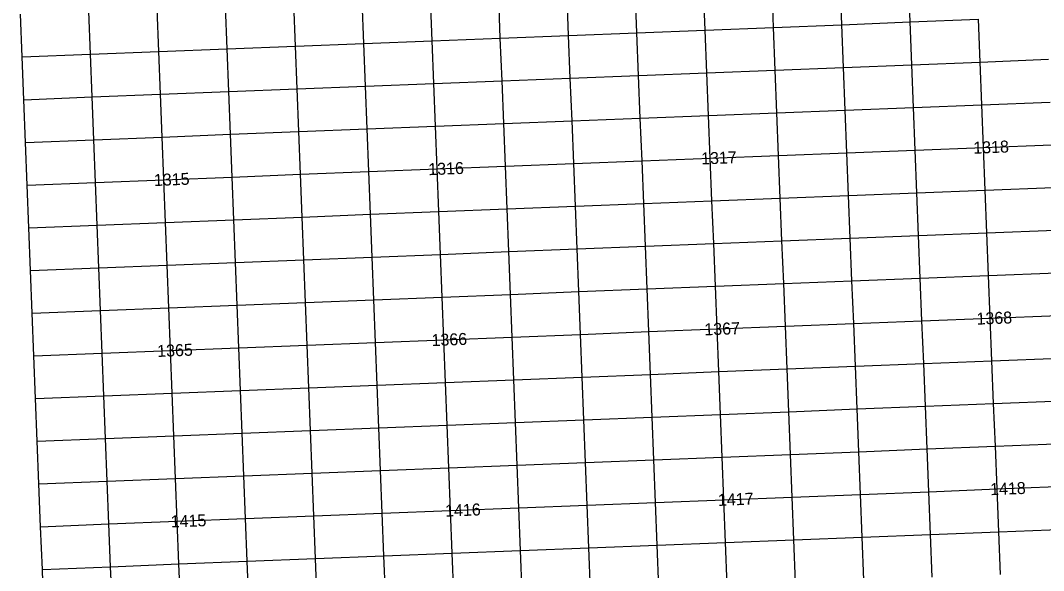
# Model space of a CAD drawing. Extents: x 4542758 to 4575999, y 5384660 to 5413937.
# Drawn here: x 4543250 to 4549235, y 5396935 to 5400153 of the extents above; entities that cross this region are included whole.
import ezdxf

# ---------------------------------------------------------------- set-up
doc = ezdxf.new("R2010")
doc.units = 0
for name, color, linetype in [('eW', 7, 'Continuous'), ('oczyszczalnie', 7, 'Continuous'), ('os - Grabie', 7, 'Continuous'), ('zbiorniki wody', 7, 'Continuous')]:
    doc.layers.add(name, color=color, linetype=linetype)

msp = doc.modelspace()

# ---------------------------------------------------------------- linework, layer by layer
at = {"layer": 'eW'}
for p, q in [((4548055.4, 5400128.1), (4548045.6, 5400377.9)), ((4546456.9, 5400065.1), (4546447.1, 5400314.9)), ((4544858.5, 5400002.2), (4544848.6, 5400251.9)), ((4543260, 5399939.2), (4543250.1, 5400188.9)), ((4548065.3, 5399878.3), (4548055.4, 5400128.1)), ((4546466.8, 5399815.4), (4546456.9, 5400065.1)), ((4544868.3, 5399752.4), (4544858.5, 5400002.2)), ((4543269.8, 5399689.4), (4543260, 5399939.2)), ((4548464.9, 5399894.1), (4548864.5, 5399909.8)), ((4548864.5, 5399909.8), (4549264.1, 5399925.6)), ((4547266, 5399846.9), (4547665.6, 5399862.6)), ((4547665.6, 5399862.6), (4548065.3, 5399878.3)), ((4548065.3, 5399878.3), (4548464.9, 5399894.1)), ((4548075.1, 5399628.6), (4548065.3, 5399878.3)), ((4545667.5, 5399783.9), (4546067.2, 5399799.6)), ((4546067.2, 5399799.6), (4546466.8, 5399815.4)), ((4546466.8, 5399815.4), (4546866.4, 5399831.1)), ((4546476.6, 5399565.6), (4546466.8, 5399815.4)), ((4546866.4, 5399831.1), (4547266, 5399846.9)), ((4544069.1, 5399720.9), (4544468.7, 5399736.6)), ((4544468.7, 5399736.6), (4544868.3, 5399752.4)), ((4544868.3, 5399752.4), (4545267.9, 5399768.1)), ((4544878.1, 5399502.6), (4544868.3, 5399752.4)), ((4545267.9, 5399768.1), (4545667.5, 5399783.9)), ((4543269.8, 5399689.4), (4543669.4, 5399705.2)), ((4543279.7, 5399439.6), (4543269.8, 5399689.4)), ((4543669.4, 5399705.2), (4544069.1, 5399720.9)), ((4548084.9, 5399378.8), (4548075.1, 5399628.6)), ((4546486.5, 5399315.8), (4546476.6, 5399565.6)), ((4544888, 5399252.9), (4544878.1, 5399502.6)), ((4543289.5, 5399189.9), (4543279.7, 5399439.6)), ((4548094.8, 5399129), (4548084.9, 5399378.8)), ((4546496.3, 5399066.1), (4546486.5, 5399315.8)), ((4544897.8, 5399003.1), (4544888, 5399252.9)), ((4543299.3, 5398940.1), (4543289.5, 5399189.9)), ((4548104.6, 5398879.3), (4548094.8, 5399129)), ((4546506.1, 5398816.3), (4546496.3, 5399066.1)), ((4544907.7, 5398753.3), (4544897.8, 5399003.1)), ((4543309.2, 5398690.4), (4543299.3, 5398940.1)), ((4548104.6, 5398879.3), (4548504.2, 5398895)), ((4548504.2, 5398895), (4548903.9, 5398910.8)), ((4548903.9, 5398910.8), (4549303.5, 5398926.5)), ((4546506.1, 5398816.3), (4546905.8, 5398832.1)), ((4546905.8, 5398832.1), (4547305.4, 5398847.8)), ((4547305.4, 5398847.8), (4547705, 5398863.5)), ((4547705, 5398863.5), (4548104.6, 5398879.3)), ((4548114.5, 5398629.5), (4548104.6, 5398879.3)), ((4545307.3, 5398769.1), (4545706.9, 5398784.8)), ((4545706.9, 5398784.8), (4546106.5, 5398800.6)), ((4546106.5, 5398800.6), (4546506.1, 5398816.3)), ((4546516, 5398566.5), (4546506.1, 5398816.3)), ((4543708.8, 5398706.1), (4544108.4, 5398721.9)), ((4544108.4, 5398721.9), (4544508, 5398737.6)), ((4544508, 5398737.6), (4544907.7, 5398753.3)), ((4544907.7, 5398753.3), (4545307.3, 5398769.1)), ((4544917.5, 5398503.6), (4544907.7, 5398753.3)), ((4543309.2, 5398690.4), (4543708.8, 5398706.1)), ((4543319, 5398440.6), (4543309.2, 5398690.4)), ((4548124.3, 5398379.8), (4548114.5, 5398629.5)), ((4546525.8, 5398316.8), (4546516, 5398566.5)), ((4544927.3, 5398253.8), (4544917.5, 5398503.6)), ((4543328.9, 5398190.8), (4543319, 5398440.6)), ((4548134.1, 5398130), (4548124.3, 5398379.8)), ((4546535.7, 5398067), (4546525.8, 5398316.8)), ((4544937.2, 5398004), (4544927.3, 5398253.8)), ((4543338.7, 5397941.1), (4543328.9, 5398190.8)), ((4548144, 5397880.2), (4548134.1, 5398130)), ((4546545.5, 5397817.3), (4546535.7, 5398067)), ((4544947, 5397754.3), (4544937.2, 5398004)), ((4543348.5, 5397691.3), (4543338.7, 5397941.1)), ((4547744.4, 5397864.5), (4548144, 5397880.2)), ((4548144, 5397880.2), (4548543.6, 5397896)), ((4548153.8, 5397630.5), (4548144, 5397880.2)), ((4548543.6, 5397896), (4548943.2, 5397911.7)), ((4548943.2, 5397911.7), (4549342.8, 5397927.5)), ((4546145.9, 5397801.5), (4546545.5, 5397817.3)), ((4546545.5, 5397817.3), (4546945.1, 5397833)), ((4546555.3, 5397567.5), (4546545.5, 5397817.3)), ((4546945.1, 5397833), (4547344.7, 5397848.8)), ((4547344.7, 5397848.8), (4547744.4, 5397864.5)), ((4544547.4, 5397738.5), (4544947, 5397754.3)), ((4544947, 5397754.3), (4545346.6, 5397770)), ((4544956.9, 5397504.5), (4544947, 5397754.3)), ((4545346.6, 5397770), (4545746.3, 5397785.8)), ((4545746.3, 5397785.8), (4546145.9, 5397801.5)), ((4543348.5, 5397691.3), (4543748.2, 5397707)), ((4543748.2, 5397707), (4544147.8, 5397722.8)), ((4544147.8, 5397722.8), (4544547.4, 5397738.5)), ((4543358.4, 5397441.5), (4543348.5, 5397691.3)), ((4548163.7, 5397380.7), (4548153.8, 5397630.5)), ((4546565.2, 5397317.7), (4546555.3, 5397567.5)), ((4544966.7, 5397254.8), (4544956.9, 5397504.5)), ((4543368.2, 5397191.8), (4543358.4, 5397441.5)), ((4548173.5, 5397131), (4548163.7, 5397380.7)), ((4546575, 5397068), (4546565.2, 5397317.7)), ((4544976.5, 5397005), (4544966.7, 5397254.8)), ((4543378.1, 5396942), (4543368.2, 5397191.8)), ((4548183.4, 5396881.2), (4548173.5, 5397131)), ((4546584.9, 5396818.2), (4546575, 5397068)), ((4544986.4, 5396755.2), (4544976.5, 5397005)), ((4543387.9, 5396692.3), (4543378.1, 5396942))]:
    msp.add_line(p, q, dxfattribs=at)
at = {"layer": 'oczyszczalnie'}
for p, q in [((4548455, 5400143.9), (4548445.2, 5400393.6)), ((4546856.6, 5400080.9), (4546846.7, 5400330.6)), ((4547655.8, 5400112.4), (4547646, 5400362.1)), ((4545258.1, 5400017.9), (4545248.2, 5400267.7)), ((4546057.3, 5400049.4), (4546047.5, 5400299.1)), ((4544458.8, 5399986.4), (4544449, 5400236.2)), ((4543659.6, 5399954.9), (4543649.8, 5400204.7)), ((4548455, 5400143.9), (4548854.7, 5400159.6)), ((4546856.6, 5400080.9), (4547256.2, 5400096.6)), ((4547256.2, 5400096.6), (4547655.8, 5400112.4)), ((4547655.8, 5400112.4), (4548055.4, 5400128.1)), ((4547665.6, 5399862.6), (4547655.8, 5400112.4)), ((4548055.4, 5400128.1), (4548455, 5400143.9)), ((4548464.9, 5399894.1), (4548455, 5400143.9)), ((4545258.1, 5400017.9), (4545657.7, 5400033.6)), ((4545657.7, 5400033.6), (4546057.3, 5400049.4)), ((4546057.3, 5400049.4), (4546456.9, 5400065.1)), ((4546067.2, 5399799.6), (4546057.3, 5400049.4)), ((4546456.9, 5400065.1), (4546856.6, 5400080.9)), ((4546866.4, 5399831.1), (4546856.6, 5400080.9)), ((4543659.6, 5399954.9), (4544059.2, 5399970.7)), ((4544059.2, 5399970.7), (4544458.8, 5399986.4)), ((4544458.8, 5399986.4), (4544858.5, 5400002.2)), ((4544468.7, 5399736.6), (4544458.8, 5399986.4)), ((4544858.5, 5400002.2), (4545258.1, 5400017.9)), ((4545267.9, 5399768.1), (4545258.1, 5400017.9)), ((4543260, 5399939.2), (4543659.6, 5399954.9)), ((4543669.4, 5399705.2), (4543659.6, 5399954.9)), ((4547675.5, 5399612.8), (4547665.6, 5399862.6)), ((4548474.7, 5399644.3), (4548464.9, 5399894.1)), ((4546077, 5399549.9), (4546067.2, 5399799.6)), ((4546876.2, 5399581.3), (4546866.4, 5399831.1)), ((4544478.5, 5399486.9), (4544468.7, 5399736.6)), ((4545277.8, 5399518.4), (4545267.9, 5399768.1)), ((4543679.3, 5399455.4), (4543669.4, 5399705.2)), ((4548874.3, 5399660.1), (4549274, 5399675.8)), ((4547275.9, 5399597.1), (4547675.5, 5399612.8)), ((4547675.5, 5399612.8), (4548075.1, 5399628.6)), ((4547685.3, 5399363.1), (4547675.5, 5399612.8)), ((4548075.1, 5399628.6), (4548474.7, 5399644.3)), ((4548474.7, 5399644.3), (4548874.3, 5399660.1)), ((4548484.6, 5399394.6), (4548474.7, 5399644.3)), ((4545677.4, 5399534.1), (4546077, 5399549.9)), ((4546077, 5399549.9), (4546476.6, 5399565.6)), ((4546086.8, 5399300.1), (4546077, 5399549.9)), ((4546476.6, 5399565.6), (4546876.2, 5399581.3)), ((4546876.2, 5399581.3), (4547275.9, 5399597.1)), ((4546886.1, 5399331.6), (4546876.2, 5399581.3)), ((4544478.5, 5399486.9), (4544878.1, 5399502.6)), ((4544878.1, 5399502.6), (4545277.8, 5399518.4)), ((4545277.8, 5399518.4), (4545677.4, 5399534.1)), ((4545287.6, 5399268.6), (4545277.8, 5399518.4)), ((4543279.7, 5399439.6), (4543679.3, 5399455.4)), ((4543679.3, 5399455.4), (4544078.9, 5399471.1)), ((4543689.1, 5399205.6), (4543679.3, 5399455.4)), ((4544078.9, 5399471.1), (4544478.5, 5399486.9)), ((4544488.4, 5399237.1), (4544478.5, 5399486.9)), ((4548494.4, 5399144.8), (4548484.6, 5399394.6)), ((4546895.9, 5399081.8), (4546886.1, 5399331.6)), ((4547695.2, 5399113.3), (4547685.3, 5399363.1)), ((4545297.4, 5399018.8), (4545287.6, 5399268.6)), ((4546096.7, 5399050.3), (4546086.8, 5399300.1)), ((4543699, 5398955.9), (4543689.1, 5399205.6)), ((4544498.2, 5398987.4), (4544488.4, 5399237.1)), ((4547695.2, 5399113.3), (4548094.8, 5399129)), ((4548094.8, 5399129), (4548494.4, 5399144.8)), ((4548494.4, 5399144.8), (4548894, 5399160.5)), ((4548504.2, 5398895), (4548494.4, 5399144.8)), ((4548894, 5399160.5), (4549293.6, 5399176.3)), ((4546496.3, 5399066.1), (4546895.9, 5399081.8)), ((4546895.9, 5399081.8), (4547295.5, 5399097.6)), ((4546905.8, 5398832.1), (4546895.9, 5399081.8)), ((4547295.5, 5399097.6), (4547695.2, 5399113.3)), ((4547705, 5398863.5), (4547695.2, 5399113.3)), ((4544897.8, 5399003.1), (4545297.4, 5399018.8)), ((4545297.4, 5399018.8), (4545697.1, 5399034.6)), ((4545307.3, 5398769.1), (4545297.4, 5399018.8)), ((4545697.1, 5399034.6), (4546096.7, 5399050.3)), ((4546096.7, 5399050.3), (4546496.3, 5399066.1)), ((4546106.5, 5398800.6), (4546096.7, 5399050.3)), ((4543299.3, 5398940.1), (4543699, 5398955.9)), ((4543699, 5398955.9), (4544098.6, 5398971.6)), ((4543708.8, 5398706.1), (4543699, 5398955.9)), ((4544098.6, 5398971.6), (4544498.2, 5398987.4)), ((4544498.2, 5398987.4), (4544897.8, 5399003.1)), ((4544508, 5398737.6), (4544498.2, 5398987.4)), ((4548514.1, 5398645.3), (4548504.2, 5398895)), ((4546915.6, 5398582.3), (4546905.8, 5398832.1)), ((4547714.8, 5398613.8), (4547705, 5398863.5)), ((4546116.4, 5398550.8), (4546106.5, 5398800.6)), ((4544517.9, 5398487.8), (4544508, 5398737.6)), ((4545317.1, 5398519.3), (4545307.3, 5398769.1)), ((4543718.6, 5398456.3), (4543708.8, 5398706.1)), ((4548514.1, 5398645.3), (4548913.7, 5398661)), ((4548913.7, 5398661), (4549313.3, 5398676.8)), ((4546915.6, 5398582.3), (4547315.2, 5398598)), ((4547315.2, 5398598), (4547714.8, 5398613.8)), ((4547714.8, 5398613.8), (4548114.5, 5398629.5)), ((4547724.7, 5398364), (4547714.8, 5398613.8)), ((4548114.5, 5398629.5), (4548514.1, 5398645.3)), ((4548523.9, 5398395.5), (4548514.1, 5398645.3)), ((4545317.1, 5398519.3), (4545716.7, 5398535.1)), ((4545716.7, 5398535.1), (4546116.4, 5398550.8)), ((4546116.4, 5398550.8), (4546516, 5398566.5)), ((4546126.2, 5398301), (4546116.4, 5398550.8)), ((4546516, 5398566.5), (4546915.6, 5398582.3)), ((4546925.4, 5398332.5), (4546915.6, 5398582.3)), ((4543718.6, 5398456.3), (4544118.3, 5398472.1)), ((4544118.3, 5398472.1), (4544517.9, 5398487.8)), ((4544517.9, 5398487.8), (4544917.5, 5398503.6)), ((4544527.7, 5398238.1), (4544517.9, 5398487.8)), ((4544917.5, 5398503.6), (4545317.1, 5398519.3)), ((4545327, 5398269.5), (4545317.1, 5398519.3)), ((4543319, 5398440.6), (4543718.6, 5398456.3)), ((4543728.5, 5398206.6), (4543718.6, 5398456.3)), ((4547734.5, 5398114.3), (4547724.7, 5398364)), ((4548533.8, 5398145.8), (4548523.9, 5398395.5)), ((4546136, 5398051.3), (4546126.2, 5398301)), ((4546935.3, 5398082.8), (4546925.4, 5398332.5)), ((4544537.6, 5397988.3), (4544527.7, 5398238.1)), ((4545336.8, 5398019.8), (4545327, 5398269.5)), ((4543738.3, 5397956.8), (4543728.5, 5398206.6)), ((4548933.4, 5398161.5), (4549333, 5398177.2)), ((4547334.9, 5398098.5), (4547734.5, 5398114.3)), ((4547734.5, 5398114.3), (4548134.1, 5398130)), ((4547744.4, 5397864.5), (4547734.5, 5398114.3)), ((4548134.1, 5398130), (4548533.8, 5398145.8)), ((4548533.8, 5398145.8), (4548933.4, 5398161.5)), ((4548543.6, 5397896), (4548533.8, 5398145.8)), ((4546136, 5398051.3), (4546535.7, 5398067)), ((4546535.7, 5398067), (4546935.3, 5398082.8)), ((4546935.3, 5398082.8), (4547334.9, 5398098.5)), ((4546945.1, 5397833), (4546935.3, 5398082.8)), ((4544537.6, 5397988.3), (4544937.2, 5398004)), ((4544937.2, 5398004), (4545336.8, 5398019.8)), ((4545336.8, 5398019.8), (4545736.4, 5398035.5)), ((4545346.6, 5397770), (4545336.8, 5398019.8)), ((4545736.4, 5398035.5), (4546136, 5398051.3)), ((4546145.9, 5397801.5), (4546136, 5398051.3)), ((4543338.7, 5397941.1), (4543738.3, 5397956.8)), ((4543738.3, 5397956.8), (4544137.9, 5397972.6)), ((4543748.2, 5397707), (4543738.3, 5397956.8)), ((4544137.9, 5397972.6), (4544537.6, 5397988.3)), ((4544547.4, 5397738.5), (4544537.6, 5397988.3)), ((4548553.4, 5397646.2), (4548543.6, 5397896)), ((4546955, 5397583.2), (4546945.1, 5397833)), ((4547754.2, 5397614.7), (4547744.4, 5397864.5)), ((4545356.5, 5397520.3), (4545346.6, 5397770)), ((4546155.7, 5397551.8), (4546145.9, 5397801.5)), ((4543758, 5397457.3), (4543748.2, 5397707)), ((4544557.2, 5397488.8), (4544547.4, 5397738.5)), ((4548153.8, 5397630.5), (4548553.4, 5397646.2)), ((4548553.4, 5397646.2), (4548953.1, 5397662)), ((4548563.3, 5397396.5), (4548553.4, 5397646.2)), ((4548953.1, 5397662), (4549352.7, 5397677.7)), ((4546555.3, 5397567.5), (4546955, 5397583.2)), ((4546955, 5397583.2), (4547354.6, 5397599)), ((4546964.8, 5397333.5), (4546955, 5397583.2)), ((4547354.6, 5397599), (4547754.2, 5397614.7)), ((4547754.2, 5397614.7), (4548153.8, 5397630.5)), ((4547764, 5397365), (4547754.2, 5397614.7)), ((4544956.9, 5397504.5), (4545356.5, 5397520.3)), ((4545356.5, 5397520.3), (4545756.1, 5397536)), ((4545366.3, 5397270.5), (4545356.5, 5397520.3)), ((4545756.1, 5397536), (4546155.7, 5397551.8)), ((4546155.7, 5397551.8), (4546555.3, 5397567.5)), ((4546165.6, 5397302), (4546155.7, 5397551.8)), ((4543358.4, 5397441.5), (4543758, 5397457.3)), ((4543758, 5397457.3), (4544157.6, 5397473)), ((4543767.8, 5397207.5), (4543758, 5397457.3)), ((4544157.6, 5397473), (4544557.2, 5397488.8)), ((4544557.2, 5397488.8), (4544956.9, 5397504.5)), ((4544567.1, 5397239), (4544557.2, 5397488.8)), ((4548573.1, 5397146.7), (4548563.3, 5397396.5)), ((4546974.7, 5397083.7), (4546964.8, 5397333.5)), ((4547773.9, 5397115.2), (4547764, 5397365)), ((4546175.4, 5397052.2), (4546165.6, 5397302)), ((4544576.9, 5396989.2), (4544567.1, 5397239)), ((4545376.2, 5397020.7), (4545366.3, 5397270.5)), ((4543777.7, 5396957.8), (4543767.8, 5397207.5)), ((4548573.1, 5397146.7), (4548972.8, 5397162.4)), ((4548972.8, 5397162.4), (4549372.4, 5397178.2)), ((4546974.7, 5397083.7), (4547374.3, 5397099.5)), ((4547374.3, 5397099.5), (4547773.9, 5397115.2)), ((4547773.9, 5397115.2), (4548173.5, 5397131)), ((4547783.7, 5396865.5), (4547773.9, 5397115.2)), ((4548173.5, 5397131), (4548573.1, 5397146.7)), ((4548583, 5396896.9), (4548573.1, 5397146.7)), ((4545376.2, 5397020.7), (4545775.8, 5397036.5)), ((4545775.8, 5397036.5), (4546175.4, 5397052.2)), ((4546175.4, 5397052.2), (4546575, 5397068)), ((4546185.2, 5396802.5), (4546175.4, 5397052.2)), ((4546575, 5397068), (4546974.7, 5397083.7)), ((4546984.5, 5396834), (4546974.7, 5397083.7)), ((4544177.3, 5396973.5), (4544576.9, 5396989.2)), ((4544576.9, 5396989.2), (4544976.5, 5397005)), ((4544586.8, 5396739.5), (4544576.9, 5396989.2)), ((4544976.5, 5397005), (4545376.2, 5397020.7)), ((4545386, 5396771), (4545376.2, 5397020.7)), ((4543378.1, 5396942), (4543777.7, 5396957.8)), ((4543777.7, 5396957.8), (4544177.3, 5396973.5)), ((4543787.5, 5396708), (4543777.7, 5396957.8))]:
    msp.add_line(p, q, dxfattribs=at)
at = {"layer": 'zbiorniki wody'}
for p, q in [((4547256.2, 5400096.6), (4547246.3, 5400346.4)), ((4545657.7, 5400033.6), (4545647.9, 5400283.4)), ((4544059.2, 5399970.7), (4544049.4, 5400220.4)), ((4548864.5, 5399909.8), (4548854.7, 5400159.6)), ((4547266, 5399846.9), (4547256.2, 5400096.6)), ((4545667.5, 5399783.9), (4545657.7, 5400033.6)), ((4544069.1, 5399720.9), (4544059.2, 5399970.7)), ((4548874.3, 5399660.1), (4548864.5, 5399909.8)), ((4547275.9, 5399597.1), (4547266, 5399846.9)), ((4545677.4, 5399534.1), (4545667.5, 5399783.9)), ((4544078.9, 5399471.1), (4544069.1, 5399720.9)), ((4548884.2, 5399410.3), (4548874.3, 5399660.1)), ((4547285.7, 5399347.3), (4547275.9, 5399597.1)), ((4545687.2, 5399284.4), (4545677.4, 5399534.1)), ((4544088.7, 5399221.4), (4544078.9, 5399471.1)), ((4547685.3, 5399363.1), (4548084.9, 5399378.8)), ((4548084.9, 5399378.8), (4548484.6, 5399394.6)), ((4548484.6, 5399394.6), (4548884.2, 5399410.3)), ((4548884.2, 5399410.3), (4549283.8, 5399426)), ((4548894, 5399160.5), (4548884.2, 5399410.3)), ((4546086.8, 5399300.1), (4546486.5, 5399315.8)), ((4546486.5, 5399315.8), (4546886.1, 5399331.6)), ((4546886.1, 5399331.6), (4547285.7, 5399347.3)), ((4547285.7, 5399347.3), (4547685.3, 5399363.1)), ((4547295.5, 5399097.6), (4547285.7, 5399347.3)), ((4544488.4, 5399237.1), (4544888, 5399252.9)), ((4544888, 5399252.9), (4545287.6, 5399268.6)), ((4545287.6, 5399268.6), (4545687.2, 5399284.4)), ((4545687.2, 5399284.4), (4546086.8, 5399300.1)), ((4545697.1, 5399034.6), (4545687.2, 5399284.4)), ((4543289.5, 5399189.9), (4543689.1, 5399205.6)), ((4543689.1, 5399205.6), (4544088.7, 5399221.4)), ((4544088.7, 5399221.4), (4544488.4, 5399237.1)), ((4544098.6, 5398971.6), (4544088.7, 5399221.4)), ((4548903.9, 5398910.8), (4548894, 5399160.5)), ((4547305.4, 5398847.8), (4547295.5, 5399097.6)), ((4545706.9, 5398784.8), (4545697.1, 5399034.6)), ((4544108.4, 5398721.9), (4544098.6, 5398971.6)), ((4548913.7, 5398661), (4548903.9, 5398910.8)), ((4547315.2, 5398598), (4547305.4, 5398847.8)), ((4545716.7, 5398535.1), (4545706.9, 5398784.8)), ((4544118.3, 5398472.1), (4544108.4, 5398721.9)), ((4548923.5, 5398411.2), (4548913.7, 5398661)), ((4547325.1, 5398348.3), (4547315.2, 5398598)), ((4545726.6, 5398285.3), (4545716.7, 5398535.1)), ((4544128.1, 5398222.3), (4544118.3, 5398472.1)), ((4548523.9, 5398395.5), (4548923.5, 5398411.2)), ((4548923.5, 5398411.2), (4549323.2, 5398427)), ((4548933.4, 5398161.5), (4548923.5, 5398411.2)), ((4547325.1, 5398348.3), (4547724.7, 5398364)), ((4547724.7, 5398364), (4548124.3, 5398379.8)), ((4548124.3, 5398379.8), (4548523.9, 5398395.5)), ((4545726.6, 5398285.3), (4546126.2, 5398301)), ((4546126.2, 5398301), (4546525.8, 5398316.8)), ((4546525.8, 5398316.8), (4546925.4, 5398332.5)), ((4546925.4, 5398332.5), (4547325.1, 5398348.3)), ((4547334.9, 5398098.5), (4547325.1, 5398348.3)), ((4544128.1, 5398222.3), (4544527.7, 5398238.1)), ((4544527.7, 5398238.1), (4544927.3, 5398253.8)), ((4544927.3, 5398253.8), (4545327, 5398269.5)), ((4545327, 5398269.5), (4545726.6, 5398285.3)), ((4545736.4, 5398035.5), (4545726.6, 5398285.3)), ((4543328.9, 5398190.8), (4543728.5, 5398206.6)), ((4543728.5, 5398206.6), (4544128.1, 5398222.3)), ((4544137.9, 5397972.6), (4544128.1, 5398222.3)), ((4548943.2, 5397911.7), (4548933.4, 5398161.5)), ((4547344.7, 5397848.8), (4547334.9, 5398098.5)), ((4545746.3, 5397785.8), (4545736.4, 5398035.5)), ((4544147.8, 5397722.8), (4544137.9, 5397972.6)), ((4548953.1, 5397662), (4548943.2, 5397911.7)), ((4547354.6, 5397599), (4547344.7, 5397848.8)), ((4545756.1, 5397536), (4545746.3, 5397785.8)), ((4544157.6, 5397473), (4544147.8, 5397722.8)), ((4548962.9, 5397412.2), (4548953.1, 5397662)), ((4547364.4, 5397349.2), (4547354.6, 5397599)), ((4545765.9, 5397286.2), (4545756.1, 5397536)), ((4544167.5, 5397223.3), (4544157.6, 5397473)), ((4548163.7, 5397380.7), (4548563.3, 5397396.5)), ((4548563.3, 5397396.5), (4548962.9, 5397412.2)), ((4548962.9, 5397412.2), (4549362.5, 5397428)), ((4548972.8, 5397162.4), (4548962.9, 5397412.2)), ((4546565.2, 5397317.7), (4546964.8, 5397333.5)), ((4546964.8, 5397333.5), (4547364.4, 5397349.2)), ((4547364.4, 5397349.2), (4547764, 5397365)), ((4547374.3, 5397099.5), (4547364.4, 5397349.2)), ((4547764, 5397365), (4548163.7, 5397380.7)), ((4545366.3, 5397270.5), (4545765.9, 5397286.2)), ((4545765.9, 5397286.2), (4546165.6, 5397302)), ((4545775.8, 5397036.5), (4545765.9, 5397286.2)), ((4546165.6, 5397302), (4546565.2, 5397317.7)), ((4543767.8, 5397207.5), (4544167.5, 5397223.3)), ((4544167.5, 5397223.3), (4544567.1, 5397239)), ((4544177.3, 5396973.5), (4544167.5, 5397223.3)), ((4544567.1, 5397239), (4544966.7, 5397254.8)), ((4544966.7, 5397254.8), (4545366.3, 5397270.5)), ((4543368.2, 5397191.8), (4543767.8, 5397207.5)), ((4548982.6, 5396912.7), (4548972.8, 5397162.4)), ((4547384.1, 5396849.7), (4547374.3, 5397099.5)), ((4545785.6, 5396786.7), (4545775.8, 5397036.5)), ((4544187.2, 5396723.8), (4544177.3, 5396973.5))]:
    msp.add_line(p, q, dxfattribs=at)

# ---------------------------------------------------------------- texts
at = {"layer": 'os - Grabie'}
for s, p in [('1318', (4548825.5, 5399373)), ('1317', (4547233.3, 5399310.2)), ('1316', (4545637.2, 5399247.4)), ('1315', (4544032.2, 5399184.1)), ('1368', (4548844.5, 5398373.1)), ('1367', (4547252.3, 5398310.4)), ('1366', (4545656.2, 5398247.5)), ('1365', (4544051.3, 5398184.3)), ('1418', (4548923.9, 5397375.6)), ('1417', (4547331.7, 5397312.9)), ('1416', (4545735.6, 5397250)), ('1415', (4544130.6, 5397186.8))]:
    msp.add_text(s, height=70, rotation=2.25621, dxfattribs=at).set_placement(p)

doc.saveas('drawing.dxf')
